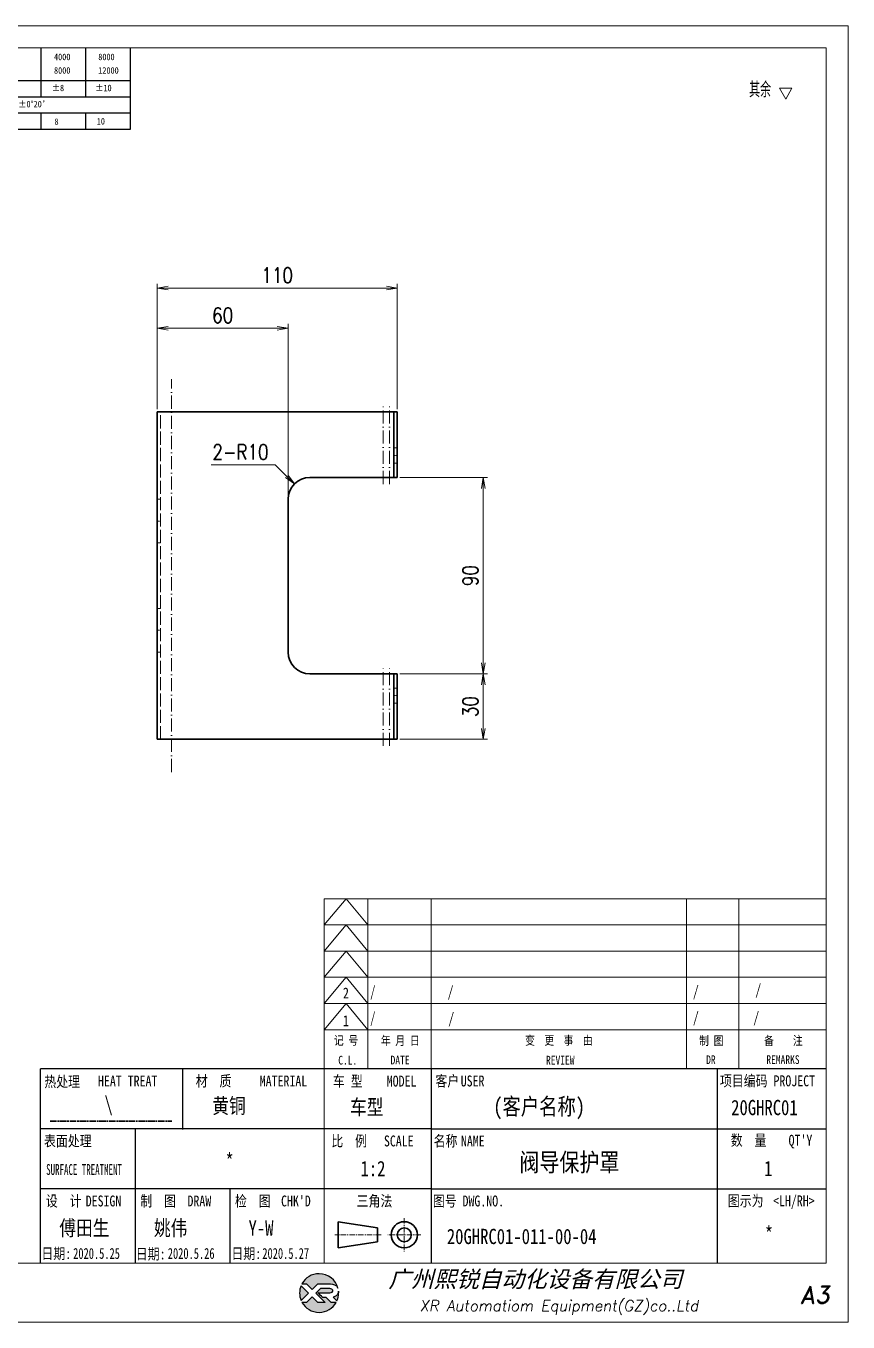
# Model space of a CAD drawing. Header units: millimetres. Extents: x 1333 to 209312, y -42879 to 359.
# Drawn here: x 137074 to 137450, y -1081 to -487 of the extents above; entities that cross this region are included whole.
import ezdxf
from ezdxf.enums import TextEntityAlignment as Align

# ---------------------------------------------------------------- set-up
doc = ezdxf.new("R2010")
doc.units = ezdxf.units.MM
doc.header["$LTSCALE"] = 0.5
for name, pattern in [('AM_ISO08W050x2', [9, 6, -0.75, 1.5, -0.75]), ('CENTER', [2, 1.25, -0.25, 0.25, -0.25]), ('DASHDOT', [18.5, 12, -3, 0.5, -3]), ('DASHED', [15, 12, -3]), ('DOT2', [0.125, 0, -0.125])]:
    doc.linetypes.add(name, pattern=pattern)
for name, color, linetype, lineweight in [('CENTER', 2, 'DASHDOT', 15), ('DRAWING', 7, 'Continuous', 35), ('HIDDEN', 1, 'DASHED', 18), ('中心线', 2, 'AM_ISO08W050x2', 18), ('图框', 7, 'Continuous', 18), ('标注线', 3, 'Continuous', 18), ('热处理', 7, 'Continuous', 20), ('粗点划线', 6, 'AM_ISO08W050x2', 35)]:
    doc.layers.add(name, color=color, linetype=linetype, lineweight=lineweight)
for name, color, linetype in [('DIM', 3, 'Continuous'), ('layer 1', 7, 'Continuous'), ('图\\M+19E79\\M+195B6\\M+18E9A', 7, 'Continuous'), ('图号', 7, 'Continuous'), ('图名', 7, 'Continuous'), ('数量', 7, 'Continuous'), ('材质', 7, 'Continuous'), ('表面处理', 7, 'Continuous'), ('车型', 7, 'Continuous')]:
    doc.layers.add(name, color=color, linetype=linetype)
doc.layers.add('打印', color=7, linetype='Continuous', lineweight=15, plot=False)
doc.layers.add('打印-禁用', color=7, linetype='Continuous', lineweight=15, plot=False)
doc.styles.add('DIM', font='romans.shx', dxfattribs={"width": 0.8, "bigfont": 'bigfont.shx'})
doc.styles.add('STYLE1', font='')
doc.styles.add('国标', font='simfang.ttf', dxfattribs={"width": 0.8})
doc.styles.add('机械长仿宋', font='gbenor.shx', dxfattribs={"height": 1, "bigfont": 'gbcbig.shx'})
doc.styles.add('标题\\M+18E9A', font='romand.shx', dxfattribs={"oblique": 10, "bigfont": 'bigfont.shx'})
doc.styles.get('STYLE1').set_extended_font_data('SimSun')
doc.dimstyles.new('XR 1-2$0', dxfattribs={"dimscale": 2, "dimtxt": 3.5, "dimasz": 2.5, "dimexe": 1, "dimexo": 0.625, "dimgap": 1.2, "dimtad": 1, "dimdsep": 46, "dimtxsty": 'DIM', "dimblk": 'OPEN', "dimcen": 0, "dimclrd": 8, "dimclre": 8, "dimclrt": 2, "dimazin": 2, "dimtfac": 0.5, "dimtmove": 0, "dimatfit": 3, "dimldrblk": 'OPEN', "dimfxl": 0, "dimtolj": 2, "dimlwd": 13, "dimlwe": 13, "dimarcsym": 0})
doc.dimstyles.new('XR 1-2$4', dxfattribs={"dimscale": 2, "dimtxt": 3.5, "dimasz": 2.5, "dimexe": 1, "dimexo": 0.625, "dimgap": 1.2, "dimtad": 1, "dimtoh": 1, "dimdsep": 46, "dimtxsty": 'DIM', "dimblk": 'OPEN', "dimcen": 0, "dimclrd": 8, "dimclre": 8, "dimclrt": 2, "dimazin": 2, "dimtfac": 0.5, "dimtofl": 0, "dimtmove": 0, "dimatfit": 3, "dimldrblk": 'OPEN', "dimfxl": 0, "dimtolj": 2, "dimlwd": 18, "dimlwe": 18, "dimarcsym": 0})

# ---------------------------------------------------------------- blocks, each defined once
blk = doc.blocks.new('XR')
at = {"true_color": 0xfc8000}
h = blk.add_hatch(color=30, dxfattribs=at)
h.set_gradient(color1=(252, 128, 0), rotation=240, one_color=1, tint=1, name='INVCURVED')
edge = h.paths.add_edge_path()
edge.add_spline(control_points=[(-434.18, -5928.47), (-433.9, -5928.74), (-433.63, -5929.01), (-433.63, -5929.01), (-433.63, -5929.01), (-433.63, -5929.01), (-433.36, -5928.74), (-433.09, -5928.47)], knot_values=[0.5625, 0.5625, 0.5625, 0.5625, 0.625, 0.625, 0.625, 0.625, 0.6875, 0.6875, 0.6875, 0.6875], degree=3, periodic=0)
edge.add_spline(control_points=[(-433.09, -5928.47), (-432.82, -5928.2), (-432.54, -5927.93), (-432.54, -5927.93), (-432.54, -5927.93), (-432.54, -5927.93), (-432.04, -5927.93), (-431.53, -5927.93)], knot_values=[0.4375, 0.4375, 0.4375, 0.4375, 0.5, 0.5, 0.5, 0.5, 0.5625, 0.5625, 0.5625, 0.5625], degree=3, periodic=0)
edge.add_spline(control_points=[(-431.53, -5927.93), (-431.03, -5927.93), (-430.52, -5927.93), (-430.52, -5927.93), (-430.52, -5927.93), (-430, -5927.93), (-429.43, -5927.96), (-429.01, -5928.33)], knot_values=[0.25, 0.25, 0.25, 0.25, 0.3125, 0.3125, 0.3125, 0.3125, 0.4375, 0.4375, 0.4375, 0.4375], degree=3, periodic=0)
edge.add_spline(control_points=[(-429.01, -5928.33), (-428.88, -5928.44), (-428.78, -5928.59), (-428.71, -5928.75)], knot_values=[0.125, 0.125, 0.125, 0.125, 0.25, 0.25, 0.25, 0.25], degree=3, periodic=0)
edge.add_spline(control_points=[(-428.71, -5928.75), (-429.13, -5927.18), (-430.58, -5926.02), (-432.31, -5926.02)], knot_values=[0, 0, 0, 0, 0.125, 0.125, 0.125, 0.125], degree=3, periodic=0)
edge.add_spline(control_points=[(-432.31, -5926.02), (-433.72, -5926.02), (-434.94, -5926.79), (-435.58, -5927.93)], knot_values=[0.875, 0.875, 0.875, 0.875, 1, 1, 1, 1], degree=3, periodic=0)
edge.add_spline(control_points=[(-435.58, -5927.93), (-435.58, -5927.93), (-434.72, -5927.93), (-434.72, -5927.93), (-434.72, -5927.93), (-434.72, -5927.93), (-434.45, -5928.2), (-434.18, -5928.47)], knot_values=[0.6875, 0.6875, 0.6875, 0.6875, 0.8125, 0.8125, 0.8125, 0.8125, 0.875, 0.875, 0.875, 0.875], degree=3, periodic=0)
edge = h.paths.add_edge_path()
edge.add_spline(control_points=[(-434.79, -5929.26), (-435.04, -5929.02), (-435.34, -5928.72), (-435.54, -5928.53)], knot_values=[0.562504, 0.562504, 0.562504, 0.562504, 0.656252, 0.656252, 0.656252, 0.656252], degree=3, periodic=0)
edge.add_spline(control_points=[(-435.54, -5928.53), (-435.67, -5928.4), (-435.76, -5928.31), (-435.76, -5928.31), (-435.76, -5928.31), (-435.94, -5928.74), (-436.03, -5929.21), (-436.03, -5929.71)], knot_values=[0.25, 0.25, 0.25, 0.25, 0.312504, 0.312504, 0.312504, 0.312504, 0.562504, 0.562504, 0.562504, 0.562504], degree=3, periodic=0)
edge.add_spline(control_points=[(-436.03, -5929.71), (-436.03, -5930.2), (-435.94, -5930.67), (-435.76, -5931.1), (-435.76, -5931.1), (-435.4, -5930.75), (-435.05, -5930.4)], knot_values=[0.874998, 0.874998, 0.874998, 0.874998, 1.124998, 1.124998, 1.124998, 1.25, 1.25, 1.25, 1.25], degree=3, periodic=0)
edge.add_spline(control_points=[(-435.05, -5930.4), (-434.7, -5930.05), (-434.34, -5929.71), (-434.34, -5929.71), (-434.34, -5929.71), (-434.34, -5929.71), (-434.34, -5929.71), (-434.34, -5929.71)], knot_values=[0.749878, 0.749878, 0.749878, 0.749878, 0.874875, 0.874875, 0.874875, 0.874875, 0.874998, 0.874998, 0.874998, 0.874998], degree=3, periodic=0)
edge.add_spline(control_points=[(-434.34, -5929.71), (-434.34, -5929.71), (-434.34, -5929.71), (-434.34, -5929.71)], knot_values=[0.749634, 0.749634, 0.749634, 0.749634, 0.749817, 0.749817, 0.749817, 0.749817], degree=3, periodic=0)
edge.add_spline(control_points=[(-434.35, -5929.7), (-434.35, -5929.7), (-434.35, -5929.7), (-434.35, -5929.7)], knot_values=[0.738281, 0.738281, 0.738281, 0.738281, 0.742188, 0.742188, 0.742188, 0.742188], degree=3, periodic=0)
edge.add_spline(control_points=[(-434.35, -5929.7), (-434.36, -5929.69), (-434.37, -5929.68), (-434.38, -5929.67)], knot_values=[0.726563, 0.726563, 0.726563, 0.726563, 0.738281, 0.738281, 0.738281, 0.738281], degree=3, periodic=0)
edge.add_spline(control_points=[(-434.38, -5929.67), (-434.38, -5929.66), (-434.39, -5929.65), (-434.4, -5929.65)], knot_values=[0.718751, 0.718751, 0.718751, 0.718751, 0.726563, 0.726563, 0.726563, 0.726563], degree=3, periodic=0)
edge.add_spline(control_points=[(-434.4, -5929.65), (-434.42, -5929.63), (-434.45, -5929.6), (-434.47, -5929.58)], knot_values=[0.703126, 0.703126, 0.703126, 0.703126, 0.718751, 0.718751, 0.718751, 0.718751], degree=3, periodic=0)
edge.add_spline(control_points=[(-434.47, -5929.58), (-434.5, -5929.55), (-434.53, -5929.52), (-434.56, -5929.49)], knot_values=[0.687501, 0.687501, 0.687501, 0.687501, 0.703126, 0.703126, 0.703126, 0.703126], degree=3, periodic=0)
edge.add_spline(control_points=[(-434.56, -5929.49), (-434.63, -5929.42), (-434.71, -5929.35), (-434.79, -5929.26)], knot_values=[0.656252, 0.656252, 0.656252, 0.656252, 0.687501, 0.687501, 0.687501, 0.687501], degree=3, periodic=0)
at = {"true_color": 0x0348ff}
h = blk.add_hatch(color=160, dxfattribs=at)
h.set_gradient(color1=(3, 72, 255), color2=(0, 41, 153), one_color=1, tint=0.3, name='HEMISPHERICAL')
edge = h.paths.add_edge_path()
edge.add_spline(control_points=[(-432.54, -5929.67), (-432.26, -5929.95), (-431.94, -5930.23), (-431.66, -5930.51), (-431.66, -5930.51), (-431.66, -5930.51), (-431.66, -5930.51), (-431.66, -5930.51)], knot_values=[0.736842, 0.736842, 0.736842, 0.736842, 0.789474, 0.789474, 0.789474, 0.789474, 0.802633, 0.802633, 0.802633, 0.802633], degree=3, periodic=0)
edge.add_spline(control_points=[(-431.66, -5930.51), (-431.65, -5930.51), (-431.65, -5930.52), (-431.65, -5930.52)], knot_values=[0.802633, 0.802633, 0.802633, 0.802633, 0.815791, 0.815791, 0.815791, 0.815791], degree=3, periodic=0)
edge.add_spline(control_points=[(-431.65, -5930.52), (-431.64, -5930.53), (-431.64, -5930.53), (-431.64, -5930.53)], knot_values=[0.815791, 0.815791, 0.815791, 0.815791, 0.82237, 0.82237, 0.82237, 0.82237], degree=3, periodic=0)
edge.add_spline(control_points=[(-431.64, -5930.53), (-431.64, -5930.53), (-431.64, -5930.53), (-431.63, -5930.54)], knot_values=[0.82237, 0.82237, 0.82237, 0.82237, 0.828949, 0.828949, 0.828949, 0.828949], degree=3, periodic=0)
edge.add_spline(control_points=[(-431.63, -5930.54), (-431.63, -5930.54), (-431.63, -5930.54), (-431.63, -5930.54), (-431.63, -5930.54), (-431.63, -5930.54), (-431.59, -5930.54), (-431.52, -5930.54)], knot_values=[0.841901, 0.841901, 0.841901, 0.841901, 0.842105, 0.842105, 0.842105, 0.842105, 0.855264, 0.855264, 0.855264, 0.855264], degree=3, periodic=0)
edge.add_spline(control_points=[(-431.52, -5930.54), (-431.46, -5930.54), (-431.38, -5930.54), (-431.3, -5930.54)], knot_values=[0.855264, 0.855264, 0.855264, 0.855264, 0.868422, 0.868422, 0.868422, 0.868422], degree=3, periodic=0)
edge.add_spline(control_points=[(-431.3, -5930.54), (-431.26, -5930.54), (-431.22, -5930.54), (-431.18, -5930.54)], knot_values=[0.868422, 0.868422, 0.868422, 0.868422, 0.875, 0.875, 0.875, 0.875], degree=3, periodic=0)
edge.add_spline(control_points=[(-431.18, -5930.54), (-431.14, -5930.54), (-431.1, -5930.54), (-431.07, -5930.54)], knot_values=[0.875, 0.875, 0.875, 0.875, 0.881579, 0.881579, 0.881579, 0.881579], degree=3, periodic=0)
edge.add_spline(control_points=[(-431.07, -5930.54), (-431.05, -5930.54), (-431.04, -5930.54), (-431.03, -5930.54)], knot_values=[0.881579, 0.881579, 0.881579, 0.881579, 0.884869, 0.884869, 0.884869, 0.884869], degree=3, periodic=0)
edge.add_spline(control_points=[(-431.03, -5930.54), (-431.02, -5930.54), (-431, -5930.54), (-431, -5930.54)], knot_values=[0.884869, 0.884869, 0.884869, 0.884869, 0.888158, 0.888158, 0.888158, 0.888158], degree=3, periodic=0)
edge.add_spline(control_points=[(-431, -5930.54), (-430.99, -5930.54), (-430.99, -5930.54), (-430.98, -5930.54)], knot_values=[0.888158, 0.888158, 0.888158, 0.888158, 0.889803, 0.889803, 0.889803, 0.889803], degree=3, periodic=0)
edge.add_spline(control_points=[(-430.98, -5930.54), (-430.98, -5930.54), (-430.98, -5930.54), (-430.97, -5930.54)], knot_values=[0.889803, 0.889803, 0.889803, 0.889803, 0.891447, 0.891447, 0.891447, 0.891447], degree=3, periodic=0)
edge.add_spline(control_points=[(-430.97, -5930.54), (-430.97, -5930.54), (-430.97, -5930.54), (-430.97, -5930.54)], knot_values=[0.891447, 0.891447, 0.891447, 0.891447, 0.89227, 0.89227, 0.89227, 0.89227], degree=3, periodic=0)
edge.add_spline(control_points=[(-430.97, -5930.54), (-430.97, -5930.54), (-430.97, -5930.54), (-430.97, -5930.54)], knot_values=[0.89227, 0.89227, 0.89227, 0.89227, 0.893092, 0.893092, 0.893092, 0.893092], degree=3, periodic=0)
edge.add_spline(control_points=[(-430.97, -5930.54), (-430.97, -5930.54), (-430.97, -5930.54), (-430.97, -5930.54)], knot_values=[0.893092, 0.893092, 0.893092, 0.893092, 0.893503, 0.893503, 0.893503, 0.893503], degree=3, periodic=0)
edge.add_spline(control_points=[(-430.97, -5930.54), (-430.97, -5930.54), (-430.97, -5930.54), (-430.97, -5930.54)], knot_values=[0.893503, 0.893503, 0.893503, 0.893503, 0.893914, 0.893914, 0.893914, 0.893914], degree=3, periodic=0)
edge.add_spline(control_points=[(-430.97, -5930.54), (-430.97, -5930.54), (-430.97, -5930.54), (-430.97, -5930.54)], knot_values=[0.893914, 0.893914, 0.893914, 0.893914, 0.89412, 0.89412, 0.89412, 0.89412], degree=3, periodic=0)
edge.add_spline(control_points=[(-430.97, -5930.54), (-430.97, -5930.54), (-430.97, -5930.54), (-430.97, -5930.54)], knot_values=[0.89412, 0.89412, 0.89412, 0.89412, 0.894326, 0.894326, 0.894326, 0.894326], degree=3, periodic=0)
edge.add_spline(control_points=[(-430.97, -5930.54), (-430.97, -5930.54), (-430.97, -5930.54), (-430.97, -5930.54)], knot_values=[0.894428, 0.894428, 0.894428, 0.894428, 0.894531, 0.894531, 0.894531, 0.894531], degree=3, periodic=0)
edge.add_spline(control_points=[(-430.97, -5930.54), (-430.97, -5930.54), (-430.97, -5930.54), (-430.97, -5930.54)], knot_values=[0.894531, 0.894531, 0.894531, 0.894531, 0.894583, 0.894583, 0.894583, 0.894583], degree=3, periodic=0)
edge.add_spline(control_points=[(-430.97, -5930.54), (-430.97, -5930.54), (-430.97, -5930.54), (-430.97, -5930.54), (-430.97, -5930.54), (-430.97, -5930.54), (-430.73, -5930.78), (-430.49, -5931.01)], knot_values=[0.894685, 0.894685, 0.894685, 0.894685, 0.894737, 0.894737, 0.894737, 0.894737, 0.921052, 0.921052, 0.921052, 0.921052], degree=3, periodic=0)
edge.add_spline(control_points=[(-430.49, -5931.01), (-430.26, -5931.24), (-430.02, -5931.48), (-430.02, -5931.48)], knot_values=[0.921052, 0.921052, 0.921052, 0.921052, 0.947368, 0.947368, 0.947368, 0.947368], degree=3, periodic=0)
edge.add_spline(control_points=[(-430.02, -5931.48), (-430.02, -5931.48), (-430.02, -5931.48), (-430.02, -5931.48)], knot_values=[0.947522, 0.947522, 0.947522, 0.947522, 0.947573, 0.947573, 0.947573, 0.947573], degree=3, periodic=0)
edge.add_spline(control_points=[(-430.02, -5931.48), (-430.02, -5931.48), (-430.02, -5931.48), (-430.02, -5931.48)], knot_values=[0.947573, 0.947573, 0.947573, 0.947573, 0.947676, 0.947676, 0.947676, 0.947676], degree=3, periodic=0)
edge.add_spline(control_points=[(-430.02, -5931.48), (-430.02, -5931.48), (-430.02, -5931.48), (-430.02, -5931.48)], knot_values=[0.947676, 0.947676, 0.947676, 0.947676, 0.947779, 0.947779, 0.947779, 0.947779], degree=3, periodic=0)
edge.add_spline(control_points=[(-430.02, -5931.48), (-430.02, -5931.48), (-430.02, -5931.48), (-430.02, -5931.48)], knot_values=[0.947779, 0.947779, 0.947779, 0.947779, 0.947984, 0.947984, 0.947984, 0.947984], degree=3, periodic=0)
edge.add_spline(control_points=[(-430.02, -5931.48), (-430.02, -5931.48), (-430.02, -5931.48), (-430.02, -5931.48)], knot_values=[0.947984, 0.947984, 0.947984, 0.947984, 0.94819, 0.94819, 0.94819, 0.94819], degree=3, periodic=0)
edge.add_spline(control_points=[(-430.02, -5931.48), (-430.02, -5931.48), (-430.02, -5931.48), (-430.02, -5931.48)], knot_values=[0.94819, 0.94819, 0.94819, 0.94819, 0.948601, 0.948601, 0.948601, 0.948601], degree=3, periodic=0)
edge.add_spline(control_points=[(-430.02, -5931.48), (-430.02, -5931.48), (-430.02, -5931.48), (-430.02, -5931.48)], knot_values=[0.948601, 0.948601, 0.948601, 0.948601, 0.949012, 0.949012, 0.949012, 0.949012], degree=3, periodic=0)
edge.add_spline(control_points=[(-430.02, -5931.48), (-430.02, -5931.48), (-430.01, -5931.48), (-430.01, -5931.48)], knot_values=[0.949012, 0.949012, 0.949012, 0.949012, 0.949834, 0.949834, 0.949834, 0.949834], degree=3, periodic=0)
edge.add_spline(control_points=[(-430.01, -5931.48), (-430.01, -5931.48), (-430.01, -5931.48), (-430.01, -5931.48)], knot_values=[0.949834, 0.949834, 0.949834, 0.949834, 0.950657, 0.950657, 0.950657, 0.950657], degree=3, periodic=0)
edge.add_spline(control_points=[(-430.01, -5931.48), (-430.01, -5931.48), (-430, -5931.48), (-430, -5931.48)], knot_values=[0.950657, 0.950657, 0.950657, 0.950657, 0.952301, 0.952301, 0.952301, 0.952301], degree=3, periodic=0)
edge.add_spline(control_points=[(-430, -5931.48), (-429.99, -5931.48), (-429.98, -5931.48), (-429.98, -5931.48)], knot_values=[0.952301, 0.952301, 0.952301, 0.952301, 0.953946, 0.953946, 0.953946, 0.953946], degree=3, periodic=0)
edge.add_spline(control_points=[(-429.98, -5931.48), (-429.96, -5931.48), (-429.95, -5931.48), (-429.93, -5931.48)], knot_values=[0.953946, 0.953946, 0.953946, 0.953946, 0.957236, 0.957236, 0.957236, 0.957236], degree=3, periodic=0)
edge.add_spline(control_points=[(-429.93, -5931.48), (-429.91, -5931.48), (-429.89, -5931.48), (-429.87, -5931.48)], knot_values=[0.957236, 0.957236, 0.957236, 0.957236, 0.960525, 0.960525, 0.960525, 0.960525], degree=3, periodic=0)
edge.add_spline(control_points=[(-429.87, -5931.48), (-429.82, -5931.48), (-429.77, -5931.48), (-429.71, -5931.48)], knot_values=[0.960525, 0.960525, 0.960525, 0.960525, 0.967104, 0.967104, 0.967104, 0.967104], degree=3, periodic=0)
edge.add_spline(control_points=[(-429.71, -5931.48), (-429.65, -5931.48), (-429.59, -5931.48), (-429.53, -5931.48)], knot_values=[0.967104, 0.967104, 0.967104, 0.967104, 0.973683, 0.973683, 0.973683, 0.973683], degree=3, periodic=0)
edge.add_spline(control_points=[(-429.53, -5931.48), (-429.41, -5931.48), (-429.29, -5931.48), (-429.19, -5931.48)], knot_values=[0.973683, 0.973683, 0.973683, 0.973683, 0.98684, 0.98684, 0.98684, 0.98684], degree=3, periodic=0)
edge.add_spline(control_points=[(-429.19, -5931.48), (-429.1, -5931.48), (-429.04, -5931.48), (-429.04, -5931.48), (-429.67, -5932.62), (-430.9, -5933.39), (-432.31, -5933.39)], knot_values=[0.98684, 0.98684, 0.98684, 0.98684, 1, 1, 1, 1.052632, 1.052632, 1.052632, 1.052632], degree=3, periodic=0)
edge.add_spline(control_points=[(-432.31, -5933.39), (-433.72, -5933.39), (-434.94, -5932.62), (-435.58, -5931.48), (-435.58, -5931.48), (-435.58, -5931.48), (-435.36, -5931.48), (-435.15, -5931.48)], knot_values=[0.052632, 0.052632, 0.052632, 0.052632, 0.105263, 0.105263, 0.105263, 0.105263, 0.131579, 0.131579, 0.131579, 0.131579], degree=3, periodic=0)
edge.add_spline(control_points=[(-435.15, -5931.48), (-434.93, -5931.48), (-434.72, -5931.48), (-434.72, -5931.48), (-434.72, -5931.48), (-434.72, -5931.48), (-434.45, -5931.21), (-434.18, -5930.94)], knot_values=[0.131579, 0.131579, 0.131579, 0.131579, 0.157895, 0.157895, 0.157895, 0.157895, 0.184211, 0.184211, 0.184211, 0.184211], degree=3, periodic=0)
edge.add_spline(control_points=[(-434.18, -5930.94), (-433.9, -5930.67), (-433.63, -5930.4), (-433.63, -5930.4), (-433.63, -5930.4), (-433.63, -5930.4), (-433.36, -5930.67), (-433.09, -5930.94)], knot_values=[0.184211, 0.184211, 0.184211, 0.184211, 0.210526, 0.210526, 0.210526, 0.210526, 0.236842, 0.236842, 0.236842, 0.236842], degree=3, periodic=0)
edge.add_spline(control_points=[(-433.09, -5930.94), (-432.82, -5931.21), (-432.54, -5931.48), (-432.54, -5931.48), (-432.54, -5931.48), (-432.54, -5931.48), (-432.19, -5931.48), (-431.83, -5931.48)], knot_values=[0.236842, 0.236842, 0.236842, 0.236842, 0.263158, 0.263158, 0.263158, 0.263158, 0.289474, 0.289474, 0.289474, 0.289474], degree=3, periodic=0)
edge.add_spline(control_points=[(-431.83, -5931.48), (-431.48, -5931.48), (-431.12, -5931.48), (-431.12, -5931.48), (-431.12, -5931.48), (-431.12, -5931.48), (-431.57, -5931.03), (-432.02, -5930.59)], knot_values=[0.289474, 0.289474, 0.289474, 0.289474, 0.315789, 0.315789, 0.315789, 0.315789, 0.342105, 0.342105, 0.342105, 0.342105], degree=3, periodic=0)
edge.add_spline(control_points=[(-432.02, -5930.59), (-432.47, -5930.15), (-432.92, -5929.71), (-432.92, -5929.71), (-432.92, -5929.71), (-432.92, -5929.71), (-432.71, -5929.5), (-432.5, -5929.29)], knot_values=[0.342105, 0.342105, 0.342105, 0.342105, 0.368421, 0.368421, 0.368421, 0.368421, 0.394737, 0.394737, 0.394737, 0.394737], degree=3, periodic=0)
edge.add_spline(control_points=[(-432.5, -5929.29), (-432.3, -5929.09), (-432.09, -5928.88), (-432.09, -5928.88)], knot_values=[0.394737, 0.394737, 0.394737, 0.394737, 0.421053, 0.421053, 0.421053, 0.421053], degree=3, periodic=0)
edge.add_spline(control_points=[(-432.09, -5928.88), (-432.09, -5928.88), (-432.06, -5928.86), (-432.06, -5928.86)], knot_values=[0.421053, 0.421053, 0.421053, 0.421053, 0.473684, 0.473684, 0.473684, 0.473684], degree=3, periodic=0)
edge.add_spline(control_points=[(-432.06, -5928.86), (-432.06, -5928.86), (-432.06, -5928.86), (-432.06, -5928.86), (-432.06, -5928.86), (-432.06, -5928.86), (-430.4, -5928.86), (-430.26, -5928.86)], knot_values=[0.473684, 0.473684, 0.473684, 0.473684, 0.473684, 0.473684, 0.473684, 0.473684, 0.526316, 0.526316, 0.526316, 0.526316], degree=3, periodic=0)
edge.add_spline(control_points=[(-430.26, -5928.86), (-429.54, -5928.86), (-429.62, -5929.4), (-429.83, -5929.55)], knot_values=[0.526316, 0.526316, 0.526316, 0.526316, 0.578947, 0.578947, 0.578947, 0.578947], degree=3, periodic=0)
edge.add_spline(control_points=[(-429.83, -5929.55), (-429.94, -5929.62), (-430.08, -5929.65), (-430.26, -5929.65), (-430.26, -5929.65), (-430.26, -5929.65), (-430.48, -5929.65), (-430.71, -5929.66)], knot_values=[0.578947, 0.578947, 0.578947, 0.578947, 0.631579, 0.631579, 0.631579, 0.631579, 0.657895, 0.657895, 0.657895, 0.657895], degree=3, periodic=0)
edge.add_spline(control_points=[(-430.71, -5929.66), (-430.93, -5929.66), (-431.15, -5929.67), (-431.15, -5929.67), (-431.15, -5929.67), (-431.15, -5929.67), (-432.54, -5929.67), (-432.54, -5929.67)], knot_values=[0.657895, 0.657895, 0.657895, 0.657895, 0.684211, 0.684211, 0.684211, 0.684211, 0.736842, 0.736842, 0.736842, 0.736842], degree=3, periodic=0)
edge = h.paths.add_edge_path()
edge.add_spline(control_points=[(-428.6, -5929.32), (-428.61, -5929.67), (-428.76, -5930), (-429.06, -5930.22)], knot_values=[0.8, 0.8, 0.8, 0.8, 1, 1, 1, 1], degree=3, periodic=0)
edge.add_spline(control_points=[(-429.06, -5930.22), (-429.22, -5930.34), (-429.41, -5930.43), (-429.61, -5930.48)], knot_values=[0.6, 0.6, 0.6, 0.6, 0.8, 0.8, 0.8, 0.8], degree=3, periodic=0)
edge.add_spline(control_points=[(-429.61, -5930.48), (-429.61, -5930.48), (-428.9, -5931.19), (-428.9, -5931.19), (-428.9, -5931.19), (-428.69, -5930.73), (-428.58, -5930.23), (-428.58, -5929.71)], knot_values=[0.2, 0.2, 0.2, 0.2, 0.4, 0.4, 0.4, 0.4, 0.6, 0.6, 0.6, 0.6], degree=3, periodic=0)
edge.add_spline(control_points=[(-428.58, -5929.71), (-428.58, -5929.58), (-428.59, -5929.45), (-428.6, -5929.32)], knot_values=[0, 0, 0, 0, 0.2, 0.2, 0.2, 0.2], degree=3, periodic=0)
at = {"layer": 'layer 1', "color": 30}
for points, knots in [([(-432.31, -5926.02), (-430.58, -5926.02), (-429.13, -5927.18), (-428.71, -5928.75), (-428.71, -5928.75), (-428.78, -5928.59), (-428.88, -5928.44), (-429.01, -5928.33), (-429.01, -5928.33), (-429.43, -5927.96), (-430, -5927.93), (-430.52, -5927.93), (-430.52, -5927.93), (-430.52, -5927.93), (-432.54, -5927.93), (-432.54, -5927.93), (-432.54, -5927.93), (-432.54, -5927.93), (-433.63, -5929.01), (-433.63, -5929.01), (-433.63, -5929.01), (-433.63, -5929.01), (-434.72, -5927.93), (-434.72, -5927.93), (-434.72, -5927.93), (-434.72, -5927.93), (-435.58, -5927.93), (-435.58, -5927.93), (-435.58, -5927.93), (-434.94, -5926.79), (-433.72, -5926.02), (-432.31, -5926.02)], [0, 0, 0, 0, 0.125, 0.125, 0.125, 0.125, 0.25, 0.25, 0.25, 0.25, 0.375, 0.375, 0.375, 0.375, 0.5, 0.5, 0.5, 0.5, 0.625, 0.625, 0.625, 0.625, 0.75, 0.75, 0.75, 0.75, 0.875, 0.875, 0.875, 0.875, 1, 1, 1, 1]), ([(-435.76, -5931.1), (-435.94, -5930.67), (-436.03, -5930.2), (-436.03, -5929.71), (-436.03, -5929.71), (-436.03, -5929.21), (-435.94, -5928.74), (-435.76, -5928.31), (-435.76, -5928.31), (-435.76, -5928.31), (-434.34, -5929.71), (-434.34, -5929.71), (-434.34, -5929.71), (-434.34, -5929.71), (-435.76, -5931.1), (-435.76, -5931.1)], [0, 0, 0, 0, 0.25, 0.25, 0.25, 0.25, 0.5, 0.5, 0.5, 0.5, 0.75, 0.75, 0.75, 0.75, 1, 1, 1, 1])]:
    blk.add_open_spline(points, degree=3, knots=knots, dxfattribs=at)
at = {"layer": 'layer 1', "color": 154}
for points, knots in [([(-429.04, -5931.48), (-429.67, -5932.62), (-430.9, -5933.39), (-432.31, -5933.39), (-432.31, -5933.39), (-433.72, -5933.39), (-434.94, -5932.62), (-435.58, -5931.48), (-435.58, -5931.48), (-435.58, -5931.48), (-434.72, -5931.48), (-434.72, -5931.48), (-434.72, -5931.48), (-434.72, -5931.48), (-433.63, -5930.4), (-433.63, -5930.4), (-433.63, -5930.4), (-433.63, -5930.4), (-432.54, -5931.48), (-432.54, -5931.48), (-432.54, -5931.48), (-432.54, -5931.48), (-431.12, -5931.48), (-431.12, -5931.48), (-431.12, -5931.48), (-431.12, -5931.48), (-432.92, -5929.71), (-432.92, -5929.71), (-432.92, -5929.71), (-432.92, -5929.71), (-432.09, -5928.88), (-432.09, -5928.88), (-432.09, -5928.88), (-432.09, -5928.88), (-432.06, -5928.86), (-432.06, -5928.86), (-432.06, -5928.86), (-432.06, -5928.86), (-430.4, -5928.86), (-430.26, -5928.86), (-430.26, -5928.86), (-429.54, -5928.86), (-429.62, -5929.4), (-429.83, -5929.55), (-429.83, -5929.55), (-429.94, -5929.62), (-430.08, -5929.65), (-430.26, -5929.65), (-430.26, -5929.65), (-430.26, -5929.65), (-431.15, -5929.67), (-431.15, -5929.67), (-431.15, -5929.67), (-431.15, -5929.67), (-432.54, -5929.67), (-432.54, -5929.67), (-432.54, -5929.67), (-432.26, -5929.95), (-431.94, -5930.23), (-431.66, -5930.51), (-431.66, -5930.51), (-431.66, -5930.51), (-431.63, -5930.54), (-431.63, -5930.54), (-431.63, -5930.54), (-431.63, -5930.54), (-430.97, -5930.54), (-430.97, -5930.54), (-430.97, -5930.54), (-430.97, -5930.54), (-430.02, -5931.48), (-430.02, -5931.48), (-430.02, -5931.48), (-430.02, -5931.48), (-429.04, -5931.48), (-429.04, -5931.48)], [0, 0, 0, 0, 0.052632, 0.052632, 0.052632, 0.052632, 0.105263, 0.105263, 0.105263, 0.105263, 0.157895, 0.157895, 0.157895, 0.157895, 0.210526, 0.210526, 0.210526, 0.210526, 0.263158, 0.263158, 0.263158, 0.263158, 0.315789, 0.315789, 0.315789, 0.315789, 0.368421, 0.368421, 0.368421, 0.368421, 0.421053, 0.421053, 0.421053, 0.421053, 0.473684, 0.473684, 0.473684, 0.473684, 0.526316, 0.526316, 0.526316, 0.526316, 0.578947, 0.578947, 0.578947, 0.578947, 0.631579, 0.631579, 0.631579, 0.631579, 0.684211, 0.684211, 0.684211, 0.684211, 0.736842, 0.736842, 0.736842, 0.736842, 0.789474, 0.789474, 0.789474, 0.789474, 0.842105, 0.842105, 0.842105, 0.842105, 0.894737, 0.894737, 0.894737, 0.894737, 0.947368, 0.947368, 0.947368, 0.947368, 1, 1, 1, 1]), ([(-428.6, -5929.32), (-428.59, -5929.45), (-428.58, -5929.58), (-428.58, -5929.71), (-428.58, -5929.71), (-428.58, -5930.23), (-428.69, -5930.73), (-428.9, -5931.19), (-428.9, -5931.19), (-428.9, -5931.19), (-429.61, -5930.48), (-429.61, -5930.48), (-429.61, -5930.48), (-429.41, -5930.43), (-429.22, -5930.34), (-429.06, -5930.22), (-429.06, -5930.22), (-428.76, -5930), (-428.61, -5929.67), (-428.6, -5929.32)], [0, 0, 0, 0, 0.2, 0.2, 0.2, 0.2, 0.4, 0.4, 0.4, 0.4, 0.6, 0.6, 0.6, 0.6, 0.8, 0.8, 0.8, 0.8, 1, 1, 1, 1])]:
    blk.add_open_spline(points, degree=3, knots=knots, dxfattribs=at)
blk = doc.blocks.new('GZDEH零件A3图框V01版')
at = {"layer": '中心线', "color": 1, "linetype": 'CENTER', "lineweight": 5, "ltscale": 2}
for p, q in [((3175.82, -1822.66), (3175.82, -1830.26)), ((3170.49, -1826.46), (3159.89, -1826.46)), ((3179.62, -1826.46), (3172.02, -1826.46))]:
    blk.add_line(p, q, dxfattribs=at)
at = {"layer": '图\\M+19E79\\M+195B6\\M+18E9A', "color": 9}
for p, q in [((3092.64, -1561.98), (3092.64, -1554.46)), ((3102.86, -1561.98), (3102.86, -1554.46)), ((3113.09, -1573.08), (3113.09, -1554.46)), ((2996.09, -1561.98), (3113.09, -1561.98)), ((3092.64, -1565.68), (3092.64, -1561.98)), ((3102.86, -1565.68), (3102.86, -1561.98)), ((2996.09, -1565.68), (3113.09, -1565.68)), ((2996.09, -1569.38), (3113.09, -1569.38)), ((3092.64, -1573.08), (3092.64, -1569.38)), ((3102.86, -1573.08), (3102.86, -1569.38)), ((2990.09, -1573.08), (3113.09, -1573.08)), ((3272.49, -1788.46), (3092.49, -1788.46)), ((3124.99, -1788.46), (3124.99, -1802.35)), ((3181.99, -1788.46), (3181.99, -1832.96)), ((3247.49, -1788.46), (3247.49, -1832.96)), ((3181.99, -1802.21), (3092.49, -1802.21)), ((3114.17, -1802.21), (3114.17, -1815.96)), ((3181.99, -1802.21), (3272.49, -1802.21)), ((3181.99, -1815.96), (3092.49, -1815.96)), ((3114.17, -1815.96), (3114.17, -1832.96)), ((3114.17, -1815.96), (3114.17, -1832.96)), ((3135.83, -1815.96), (3135.83, -1832.96)), ((3135.83, -1815.96), (3135.83, -1832.96)), ((3181.99, -1815.96), (3272.49, -1815.96))]:
    blk.add_line(p, q, dxfattribs=at)
at = {"layer": '图\\M+19E79\\M+195B6\\M+18E9A', "color": 7}
blk.add_line((3272.49, -1788.46), (3092.49, -1788.46), dxfattribs=at)
at = {"layer": '图\\M+19E79\\M+195B6\\M+18E9A', "color": 9, "linetype": 'Continuous'}
blk.add_line((3092.49, -1832.96), (3092.49, -1788.46), dxfattribs=at)
at = {"layer": '图框', "linetype": 'Continuous'}
for p, q in [((3272.49, -1554.46), (2882.49, -1554.46)), ((3272.49, -1832.96), (3272.49, -1554.46)), ((3157.49, -1749.46), (3272.49, -1749.46)), ((3157.49, -1832.96), (3157.49, -1749.46)), ((2882.49, -1832.96), (3272.49, -1832.96))]:
    blk.add_line(p, q, dxfattribs=at)
at = {"layer": '图框', "color": 9}
for p, q in [((3157.49, -1755.46), (3162.49, -1749.46)), ((3162.49, -1749.46), (3167.49, -1755.46)), ((3167.49, -1788.46), (3167.49, -1749.46)), ((3240.49, -1788.46), (3240.49, -1749.46)), ((3252.49, -1749.46), (3252.49, -1788.46)), ((3157.49, -1755.46), (3272.49, -1755.46)), ((3157.49, -1761.46), (3162.49, -1755.46)), ((3162.49, -1755.46), (3167.49, -1761.46)), ((3157.49, -1761.46), (3272.49, -1761.46)), ((3157.49, -1767.46), (3162.49, -1761.46)), ((3162.49, -1761.46), (3167.49, -1767.46)), ((3157.49, -1767.46), (3272.49, -1767.46)), ((3157.49, -1773.46), (3162.49, -1767.46)), ((3162.49, -1767.46), (3167.49, -1773.46)), ((3157.49, -1773.46), (3272.49, -1773.46)), ((3157.49, -1779.46), (3162.49, -1773.46)), ((3162.49, -1773.46), (3167.49, -1779.46)), ((3157.49, -1779.46), (3272.49, -1779.46))]:
    blk.add_line(p, q, dxfattribs=at)
at = {"layer": '图框', "color": 9, "linetype": 'Continuous'}
blk.add_line((3181.99, -1749.46), (3181.99, -1832.96), dxfattribs=at)
at = {"layer": '图框', "color": 2, "linetype": 'ByBlock', "lineweight": 35}
for p, q in [((3169.69, -1824.86), (3160.69, -1823.46)), ((3160.69, -1829.46), (3160.69, -1823.46)), ((3169.69, -1824.86), (3169.69, -1828.06)), ((3169.69, -1828.06), (3160.69, -1829.46))]:
    blk.add_line(p, q, dxfattribs=at)
for radius in [3, 1.6]:
    blk.add_circle((3175.82, -1826.46), radius, dxfattribs=at)
at = {"layer": '打印-禁用', "linetype": 'Continuous'}
for p, q in [((3277.49, -1549.46), (2857.49, -1549.46)), ((3277.49, -1846.46), (3277.49, -1549.46)), ((2857.49, -1846.46), (3277.49, -1846.46))]:
    blk.add_line(p, q, dxfattribs=at)
at = {"layer": 'DIM', "xscale": 1.199999999999818, "yscale": 1.199999999999818, "zscale": 1.199999999999818}
blk.add_blockref('XR', (3675.07, 5275.84), dxfattribs=at)
at = {"layer": '图\\M+19E79\\M+195B6\\M+18E9A', "color": 9, "style": '国标'}
for s, height, width, p in [('4000', 1.5, 0.8, (3095.57, -1557.31)), ('8000', 1.5, 0.8, (3105.7, -1557.31)), ('8000', 1.5, 0.8, (3095.57, -1560.41)), ('12000', 1.5, 0.8, (3105.7, -1560.41)), ('±8', 1.5, 0.8, (3095.06, -1564.42)), ('±10', 1.5, 0.8, (3105.02, -1564.42)), ("±0%%D20'", 1.5, 0.8, (3087.38, -1568.12)), ('8', 1.5, 0.8, (3095.68, -1572.15)), ('10', 1.5, 0.8, (3105.36, -1572.06)), ('热处理', 2.5, 0.8, (3093.35, -1792.61)), ('材  质', 2.5, 0.8, (3128.04, -1792.46)), ('项目编码 PROJECT', 2.5, 0.8, (3248.13, -1792.43)), ('表面处理', 2.5, 0.8, (3093.27, -1806.21)), ('比  例\u3000', 2.5, 0.8, (3159.1, -1806.21)), ('SCALE', 2.5, 0.8, (3171.15, -1806.21)), ('名称\u3000', 2.5, 0.8, (3182.54, -1806.21)), ('NAME', 2.5, 0.8, (3188.8, -1806.21)), ('数  量', 2.5, 0.8, (3250.61, -1806.05)), ("QT'Y ", 2.5, 0.8, (3263.86, -1806.05)), ('SURFACE TREATMENT', 2.5, 0.6, (3093.77, -1812.75)), (' DESIGN', 2.5, 0.8, (3101.47, -1819.96)), (' DRAW', 2.5, 0.8, (3124.78, -1819.96)), ("CHK'D", 2.5, 0.8, (3147.58, -1819.96)), ('三角法', 2.5, 0.8, (3164.9, -1819.96)), ('图号', 2.5, 0.8, (3182.36, -1819.96)), ('DWG.NO.', 2.5, 0.8, (3189.16, -1819.96)), ('图示为', 2.5, 0.8, (3249.94, -1819.93)), ('<LH/RH>', 2.5, 0.8, (3260.31, -1819.93))]:
    blk.add_text(s, height=height, dxfattribs=dict(at, width=width)).set_placement(p)
at = {"layer": '图\\M+19E79\\M+195B6\\M+18E9A', "color": 9, "style": '国标', "width": 0.8}
for s, p in [('HEAT TREAT', (3112.45, -1792.46)), ('MATERIAL', (3148.14, -1792.46)), ('客户', (3185.68, -1792.46)), ('USER', (3191.46, -1792.46)), ('设  计', (3097.79, -1819.96)), ('制  图', (3119.43, -1819.96)), ('检  图', (3141.11, -1819.96)), ('日期:', (3096.09, -1832)), ('日期:', (3117.71, -1832.1)), ('日期:', (3139.62, -1832))]:
    blk.add_text(s, height=2.5, dxfattribs=at).set_placement(p, align=Align.CENTER)
for s, p in [('车 型', (3162.87, -1791.2)), ('MODEL', (3175.2, -1791.24))]:
    blk.add_text(s, height=2.5, dxfattribs=at).set_placement(p, align=Align.MIDDLE)
at = {"layer": '图\\M+19E79\\M+195B6\\M+18E9A', "color": 7, "lineweight": -3, "style": 'STYLE1', "oblique": 15}
blk.add_text('广州熙锐自动化设备有限公司 ', height=3.8, dxfattribs=at).set_placement((3172.16, -1838.51))
at = {"layer": '图\\M+19E79\\M+195B6\\M+18E9A', "color": 7, "style": '标题\\M+18E9A', "oblique": 10}
for s, height, p in [('A3', 4, (3269.91, -1840.2)), ('XR Automatiom Equipment(GZ)co..Ltd', 2.5, (3211.26, -1842.9))]:
    blk.add_text(s, height=height, dxfattribs=at).set_placement(p, align=Align.MIDDLE)
at = {"layer": '图框', "color": 9, "style": '国标', "width": 0.8}
for s, p in [('记 号', (3162.47, -1782.94)), ('年 月 日', (3174.9, -1782.98)), ('变  更  事  由', (3211.24, -1782.93)), ('C.L.', (3162.86, -1787.45)), ('DATE', (3174.85, -1787.42)), ('REVIEW', (3211.55, -1787.45))]:
    blk.add_text(s, height=2, dxfattribs=at).set_placement(p, align=Align.CENTER)
for s, p in [('制 图', (3246.15, -1781.95)), ('备    注', (3262.68, -1781.92)), ('DR', (3246.06, -1786.34)), ('REMARKS', (3262.57, -1786.32))]:
    blk.add_text(s, height=2, dxfattribs=at).set_placement(p, align=Align.MIDDLE)
blk = doc.blocks.new('DEH A3')
at = {"layer": '图框'}
blk.add_blockref('GZDEH零件A3图框V01版', (-2857.49, 1846.46), dxfattribs=at)
blk = doc.blocks.new('FINISHER_1')
at = {"layer": '标注线'}
for p, q in [((0, 0), (-1.44, 2.5)), ((-1.44, 2.5), (1.44, 2.5)), ((1.44, 2.5), (0, 0))]:
    blk.add_line(p, q, dxfattribs=at)
blk = doc.blocks.new('其余任何12.5')
at = {"layer": '标注线', "color": 2, "linetype": 'ByBlock', "lineweight": 30}
blk.add_blockref('FINISHER_1', (0, 0), dxfattribs=at)
at = {"layer": '标注线', "color": 7, "linetype": 'DOT2', "style": '机械长仿宋'}
blk.add_text('其余', height=3.5, dxfattribs=at).set_placement((-8.38, 0.4))
blk = doc.blocks.new('_Open')
at = {"color": 0, "linetype": 'ByBlock', "lineweight": -2}
for p, q in [((-1, 0.17), (0, 0)), ((-1, -0.17), (0, 0)), ((0, 0), (-1, 0))]:
    blk.add_line(p, q, dxfattribs=at)
blk = doc.blocks.new('*D581')
at = {"layer": 'Defpoints', "color": 0, "transparency": 16777216}
for p in [(137243.85, -784.36), (137243.85, -814.36), (137283.26, -814.36)]:
    blk.add_point(p, dxfattribs=at)
at = {"layer": 'DIM', "color": 8, "lineweight": 13, "transparency": 16777216}
for p, q in [((137245.1, -784.36), (137285.26, -784.36)), ((137283.26, -789.36), (137283.26, -809.36)), ((137245.1, -814.36), (137285.26, -814.36))]:
    blk.add_line(p, q, dxfattribs=at)
at = {"layer": 'DIM', "color": 8, "linetype": 'ByBlock', "lineweight": 13, "transparency": 16777216, "xscale": 5, "yscale": 5, "zscale": 5}
for p, rotation in [((137283.26, -784.36), 90), ((137283.26, -814.36), 270)]:
    blk.add_blockref('_Open', p, dxfattribs=dict(at, rotation=rotation))
at = {"layer": 'DIM', "color": 2, "transparency": 16777216, "insert": (137277.36, -799.36), "char_height": 7, "attachment_point": 5, "rotation": 90, "style": 'DIM'}
blk.add_mtext('\\A2;30', dxfattribs=at)
blk = doc.blocks.new('*D582')
at = {"layer": 'Defpoints', "color": 0, "transparency": 16777216}
for p in [(137243.85, -694.36), (137283.26, -694.36), (137243.85, -784.36)]:
    blk.add_point(p, dxfattribs=at)
at = {"layer": 'DIM', "color": 8, "lineweight": 13, "transparency": 16777216}
for p, q in [((137245.1, -694.36), (137285.26, -694.36)), ((137283.26, -779.36), (137283.26, -699.36)), ((137245.1, -784.36), (137285.26, -784.36))]:
    blk.add_line(p, q, dxfattribs=at)
at = {"layer": 'DIM', "color": 8, "linetype": 'ByBlock', "lineweight": 13, "transparency": 16777216, "xscale": 5, "yscale": 5, "zscale": 5}
for p, rotation in [((137283.26, -694.36), 90), ((137283.26, -784.36), 270)]:
    blk.add_blockref('_Open', p, dxfattribs=dict(at, rotation=rotation))
at = {"layer": 'DIM', "color": 2, "transparency": 16777216, "insert": (137277.36, -739.36), "char_height": 7, "attachment_point": 5, "rotation": 90, "style": 'DIM'}
blk.add_mtext('\\A2;90', dxfattribs=at)
blk = doc.blocks.new('*D583')
at = {"layer": 'Defpoints', "color": 0, "transparency": 16777216}
for p in [(137133.85, -625.98), (137133.85, -664.36), (137193.85, -704.36)]:
    blk.add_point(p, dxfattribs=at)
at = {"layer": 'DIM', "color": 8, "lineweight": 13, "transparency": 16777216}
for p, q in [((137133.85, -663.11), (137133.85, -623.98)), ((137188.85, -625.98), (137138.85, -625.98)), ((137193.85, -703.11), (137193.85, -623.98))]:
    blk.add_line(p, q, dxfattribs=at)
at = {"layer": 'DIM', "color": 8, "linetype": 'ByBlock', "lineweight": 13, "transparency": 16777216, "xscale": 5, "yscale": 5, "zscale": 5, "rotation": 180}
blk.add_blockref('_Open', (137133.85, -625.98), dxfattribs=at)
at = {"layer": 'DIM', "color": 8, "linetype": 'ByBlock', "lineweight": 13, "transparency": 16777216, "xscale": 5, "yscale": 5, "zscale": 5}
blk.add_blockref('_Open', (137193.85, -625.98), dxfattribs=at)
at = {"layer": 'DIM', "color": 2, "transparency": 16777216, "insert": (137163.85, -620.08), "char_height": 7, "attachment_point": 5, "style": 'DIM'}
blk.add_mtext('\\A2;60', dxfattribs=at)
blk = doc.blocks.new('*D584')
at = {"layer": 'Defpoints', "color": 0, "transparency": 16777216}
for p in [(137243.85, -607.6), (137133.85, -664.36), (137243.85, -664.36)]:
    blk.add_point(p, dxfattribs=at)
at = {"layer": 'DIM', "color": 8, "lineweight": 13, "transparency": 16777216}
for p, q in [((137133.85, -663.11), (137133.85, -605.6)), ((137243.85, -663.11), (137243.85, -605.6)), ((137138.85, -607.6), (137238.85, -607.6))]:
    blk.add_line(p, q, dxfattribs=at)
at = {"layer": 'DIM', "color": 8, "linetype": 'ByBlock', "lineweight": 13, "transparency": 16777216, "xscale": 5, "yscale": 5, "zscale": 5, "rotation": 180}
blk.add_blockref('_Open', (137133.85, -607.6), dxfattribs=at)
at = {"layer": 'DIM', "color": 8, "linetype": 'ByBlock', "lineweight": 13, "transparency": 16777216, "xscale": 5, "yscale": 5, "zscale": 5}
blk.add_blockref('_Open', (137243.85, -607.6), dxfattribs=at)
at = {"layer": 'DIM', "color": 2, "transparency": 16777216, "insert": (137188.85, -601.7), "char_height": 7, "attachment_point": 5, "style": 'DIM'}
blk.add_mtext('\\A2;110', dxfattribs=at)
blk = doc.blocks.new('*D585')
at = {"layer": 'Defpoints', "color": 0, "transparency": 16777216}
for p in [(137196.73, -697.34), (137203.85, -704.36)]:
    blk.add_point(p, dxfattribs=at)
at = {"layer": 'DIM', "color": 8, "lineweight": 18, "transparency": 16777216}
for p in [(137158.54, -688.6), (137193.17, -693.82)]:
    blk.add_line(p, (137187.87, -688.6), dxfattribs=at)
at = {"layer": 'DIM', "color": 8, "linetype": 'ByBlock', "lineweight": 18, "transparency": 16777216, "xscale": 5, "yscale": 5, "zscale": 5, "rotation": 315.3988171445321}
blk.add_blockref('_Open', (137196.73, -697.34), dxfattribs=at)
at = {"layer": 'DIM', "color": 2, "transparency": 16777216, "insert": (137172, -682.7), "char_height": 7, "attachment_point": 5, "style": 'DIM'}
blk.add_mtext('\\A2;\\A2;2-R10', dxfattribs=at)

msp = doc.modelspace()

# ---------------------------------------------------------------- linework, layer by layer
at = {"layer": 'CENTER'}
for p, q in [((137140.347, -829.357), (137140.347, -649.357)), ((137237.347, -697.357), (137237.347, -661.357)), ((137240.347, -697.357), (137240.347, -661.357)), ((137237.347, -817.357), (137237.347, -781.357)), ((137240.347, -817.357), (137240.347, -781.357))]:
    msp.add_line(p, q, dxfattribs=at)
at = {"layer": 'CENTER', "ltscale": 0.045}
for p, q in [((137242.197, -684.357), (137243.997, -684.357)), ((137242.197, -794.357), (137243.997, -794.357))]:
    msp.add_line(p, q, dxfattribs=at)
at = {"layer": 'CENTER', "ltscale": 0.045015}
for p, q in [((137135.497, -714.357), (137133.697, -714.357)), ((137135.497, -764.357), (137133.697, -764.357))]:
    msp.add_line(p, q, dxfattribs=at)
at = {"layer": 'DRAWING', "ltscale": 0.1625}
for p, q in [((137140.347, -664.357), (137133.847, -664.357)), ((137140.347, -814.357), (137133.847, -814.357))]:
    msp.add_line(p, q, dxfattribs=at)
at = {"layer": 'DRAWING'}
for p, q in [((137133.847, -814.357), (137133.847, -664.357)), ((137140.347, -664.357), (137240.347, -664.357)), ((137242.347, -664.357), (137242.347, -694.357)), ((137243.847, -694.357), (137243.847, -664.357)), ((137203.847, -694.357), (137240.347, -694.357)), ((137193.847, -704.357), (137193.847, -774.357)), ((137240.347, -784.357), (137203.847, -784.357)), ((137242.347, -784.357), (137242.347, -814.357)), ((137243.847, -814.357), (137243.847, -784.357)), ((137140.347, -814.357), (137240.347, -814.357))]:
    msp.add_line(p, q, dxfattribs=at)
at = {"layer": 'DRAWING', "ltscale": 0.05}
for p, q in [((137242.347, -664.357), (137240.347, -664.357)), ((137240.347, -694.357), (137242.347, -694.357)), ((137242.347, -784.357), (137240.347, -784.357)), ((137242.347, -814.357), (137240.347, -814.357))]:
    msp.add_line(p, q, dxfattribs=at)
at = {"layer": 'DRAWING', "ltscale": 0.0375}
for p, q in [((137242.347, -664.357), (137243.847, -664.357)), ((137242.347, -694.357), (137243.847, -694.357)), ((137242.347, -784.357), (137243.847, -784.357)), ((137242.347, -814.357), (137243.847, -814.357))]:
    msp.add_line(p, q, dxfattribs=at)
at = {"layer": 'DRAWING'}
for centre, start, end in [((137203.847, -704.357), 90, 180), ((137203.847, -774.357), 180, 270)]:
    msp.add_arc(centre, 10, start, end, dxfattribs=at)
at = {"layer": 'HIDDEN'}
msp.add_line((137135.347, -814.357), (137135.347, -664.357), dxfattribs=at)
at = {"layer": 'HIDDEN', "ltscale": 0.0375}
for p, q in [((137242.347, -680.857), (137243.847, -680.857)), ((137242.347, -680.857), (137243.847, -680.857)), ((137242.347, -687.857), (137243.847, -687.857)), ((137242.347, -687.857), (137243.847, -687.857)), ((137135.347, -704.357), (137133.847, -704.357)), ((137133.847, -724.357), (137135.347, -724.357)), ((137133.847, -754.357), (137135.347, -754.357)), ((137133.847, -774.357), (137135.347, -774.357)), ((137242.347, -790.857), (137243.847, -790.857)), ((137242.347, -790.857), (137243.847, -790.857)), ((137242.347, -797.857), (137243.847, -797.857)), ((137242.347, -797.857), (137243.847, -797.857))]:
    msp.add_line(p, q, dxfattribs=at)
at = {"layer": '打印'}
msp.add_lwpolyline([(136610.415, -487.43), (137450.415, -487.43), (137450.415, -1081.43), (136610.415, -1081.43)], close=True, dxfattribs=at)
at = {"layer": '粗点划线', "linetype": 'AM_ISO08W050x2'}
msp.add_line((137084.765, -989.287), (137140.487, -989.287), dxfattribs=at)

# ---------------------------------------------------------------- block references
at = {"layer": '图框', "xscale": 2, "yscale": 2, "zscale": 2}
msp.add_blockref('DEH A3', (136610.415, -1081.43), dxfattribs=at)
at = {"layer": '标注线', "xscale": 2, "yscale": 2, "zscale": 2}
msp.add_blockref('其余任何12.5', (137421.824, -520.959), dxfattribs=at)

# ---------------------------------------------------------------- texts
at = {"layer": '图\\M+19E79\\M+195B6\\M+18E9A', "color": 3, "style": '国标'}
for s, height, width, p in [('/', 5, 0.8, (137407.906, -931.547)), ('2', 5, 0.8, (137218.971, -933.117)), ('/', 5, 0.705904, (137231.435, -932.486)), ('/', 5, 0.8, (137266.906, -932.486)), ('/', 5, 0.8, (137379.316, -932.288)), ('1', 5, 0.8, (137218.949, -945.838)), ('/', 5, 0.705904, (137231.435, -944.486)), ('/', 5, 0.8, (137267.25, -944.655)), ('/', 5, 0.8, (137379.316, -944.288)), ('/', 5, 0.8, (137406.979, -944.267)), ('    (客户名称)', 7.7, 0.8, (137271.105, -986.468)), ('20GHRC01', 7, 0.8, (137396.85, -986.61)), ('1:2', 7, 0.8, (137227.017, -1014.564)), ('傅田生', 7, 0.8, (137089.012, -1041.797)), ('姚伟', 7, 0.8, (137132.372, -1041.797)), ('Y-W', 7, 0.8, (137175.692, -1041.797)), ('2020.5.25', 5, 0.7, (137095.342, -1052.47)), ('2020.5.26', 5, 0.7, (137138.702, -1052.47)), ('2020.5.27', 5, 0.7, (137182.022, -1052.47))]:
    msp.add_text(s, height=height, dxfattribs=dict(at, width=width)).set_placement(p)
at = {"layer": '图\\M+19E79\\M+195B6\\M+18E9A', "color": 3, "style": '国标', "width": 0.8}
msp.add_text('*', height=7, dxfattribs=at).set_placement((137414.159, -1044.597), align=Align.CENTER)
at = {"layer": '图号', "color": 3, "style": '国标', "width": 0.8}
msp.add_text('20GHRC01-011-00-04', height=7, dxfattribs=at).set_placement((137266.574, -1045.683))
at = {"layer": '图名', "color": 3, "style": '国标', "width": 0.8}
msp.add_text('阀导保护罩', height=8.4, dxfattribs=at).set_placement((137322.72, -1012.403), align=Align.CENTER)
at = {"layer": '数量', "color": 3, "style": '国标', "width": 0.8}
msp.add_text('1', height=7, dxfattribs=at).set_placement((137413.851, -1014.533), align=Align.CENTER)
at = {"layer": '材质', "color": 3, "style": '国标', "width": 0.8}
msp.add_text('黄铜', height=7, dxfattribs=at).set_placement((137166.732, -985.79), align=Align.CENTER)
at = {"layer": '热处理', "color": 3, "style": '国标', "width": 0.8}
msp.add_text('\\', height=7, dxfattribs=at).set_placement((137111.575, -985.037), align=Align.CENTER)
at = {"layer": '表面处理', "color": 3, "style": '国标', "width": 0.8}
msp.add_text('*', height=7, dxfattribs=at).set_placement((137167.016, -1011.143), align=Align.CENTER)
at = {"layer": '车型', "color": 3, "style": '国标', "width": 0.8}
msp.add_text('  车型', height=7, dxfattribs=at).set_placement((137214.626, -986.438))

# ---------------------------------------------------------------- dimensions: what is measured, and where the dimension line sits
at = {"layer": 'DIM'}
for base, p1, p2, picture, middle in [((137243.847, -607.597), (137133.847, -664.357), (137243.847, -664.357), '*D584', (137188.847, -601.697)), ((137133.847, -625.978), (137193.847, -704.357), (137133.847, -664.357), '*D583', (137163.847, -620.078))]:
    dim = msp.add_linear_dim(base=base, p1=p1, p2=p2, dimstyle='XR 1-2$0', dxfattribs=at)
    dim.commit()
    dim.dimension.update_dxf_attribs({"geometry": picture, "text_midpoint": middle})
dim = msp.add_radius_dim(center=(137203.847, -704.357), mpoint=(137196.727, -697.335), text='\\A2;2-<>', dimstyle='XR 1-2$4', override={"dimtxsty": 'DIM'}, dxfattribs=at)
dim.commit()
dim.dimension.update_dxf_attribs({"geometry": '*D585', "text_midpoint": (137172.002, -688.599), "dimtype": 164})
for base, p2, picture, middle in [((137283.263, -694.357), (137243.847, -694.357), '*D582', (137277.363, -739.357)), ((137283.263, -814.357), (137243.847, -814.357), '*D581', (137277.363, -799.357))]:
    dim = msp.add_linear_dim(base=base, p1=(137243.847, -784.357), p2=p2, angle=90, dimstyle='XR 1-2$0', dxfattribs=at)
    dim.commit()
    dim.dimension.update_dxf_attribs({"geometry": picture, "text_midpoint": middle})

doc.saveas('drawing.dxf')
